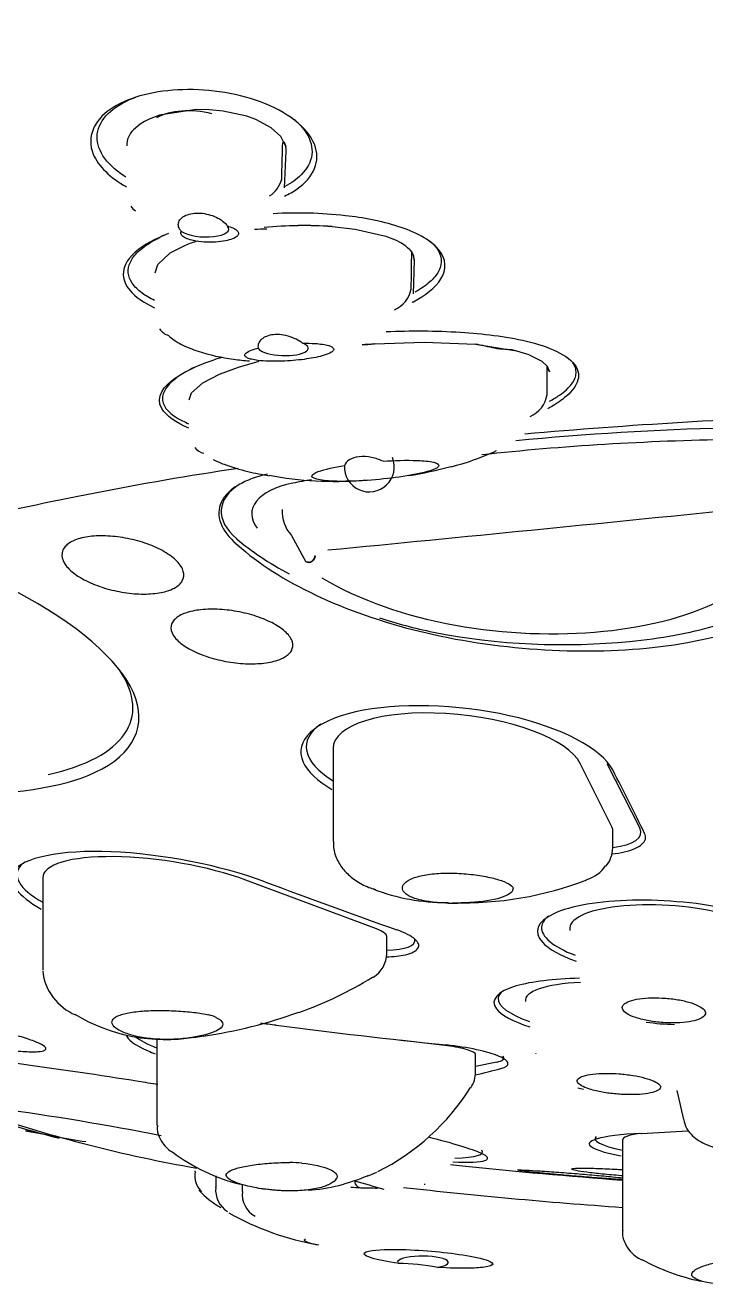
# Model space of a CAD drawing. Header units: centimetres. Extents: x -3207095 to 15275363, y -32656 to 4798027.
# Drawn here: x 705656.28 to 705659.56, y 4438557.89 to 4438563.98 of the extents above; entities that cross this region are included whole.
import ezdxf

# ---------------------------------------------------------------- set-up
doc = ezdxf.new("R2010")
doc.units = ezdxf.units.CM
doc.linetypes.add('DUZ', pattern=[500, 500])
doc.layers.get('0').update_dxf_attribs({"color": 1, "linetype": 'DUZ'})
doc.layers.add('a_vitrifiye', color=195, linetype='Continuous')

# ---------------------------------------------------------------- blocks, each defined once
blk = doc.blocks.new('TEPEDUS')
for p, q in [((38588.529, -2196.667), (38588.446, -2196.709)), ((38588.716, -2196.596), (38588.529, -2196.667)), ((38589.38, -2196.493), (38588.716, -2196.596)), ((38589.622, -2196.496), (38589.38, -2196.493)), ((38589.869, -2196.519), (38589.622, -2196.496)), ((38590.293, -2196.612), (38589.869, -2196.519)), ((38590.454, -2196.67), (38590.293, -2196.612)), ((38590.735, -2196.819), (38590.454, -2196.67)), ((38588.368, -2196.757), (38588.248, -2196.856)), ((38588.446, -2196.709), (38588.368, -2196.757)), ((38590.909, -2196.979), (38590.735, -2196.819)), ((38590.996, -2197.156), (38590.909, -2196.979)), ((38590.974, -2197.907), (38591.003, -2197.24)), ((38590.922, -2197.752), (38590.924, -2197.737)), ((38591.831, -2198.603), (38592.251, -2198.65)), ((38592.251, -2198.65), (38592.799, -2198.777)), ((38589.183, -2198.942), (38588.904, -2199.085)), ((38592.799, -2198.777), (38592.924, -2198.824)), ((38588.687, -2199.284), (38588.904, -2199.085)), ((38593.229, -2199.015), (38593.27, -2199.066)), ((38593.27, -2199.066), (38593.303, -2199.129)), ((38593.303, -2199.129), (38593.309, -2199.209)), ((38588.637, -2199.436), (38588.687, -2199.284)), ((38593.302, -2199.816), (38593.317, -2199.216)), ((38593.26, -2199.729), (38593.261, -2199.72)), ((38592.381, -2200.738), (38592.479, -2200.728)), ((38592.479, -2200.728), (38592.598, -2200.719)), ((38592.598, -2200.719), (38593.496, -2200.687)), ((38593.496, -2200.687), (38594.417, -2200.726)), ((38594.417, -2200.726), (38595.124, -2200.837)), ((38595.389, -2200.916), (38595.124, -2200.837)), ((38595.389, -2200.916), (38595.618, -2201.029)), ((38589.798, -2201.265), (38590.144, -2201.138)), ((38590.144, -2201.138), (38590.516, -2201.032)), ((38595.618, -2201.029), (38595.713, -2201.118)), ((38595.711, -2201.631), (38595.713, -2201.118)), ((38595.713, -2201.118), (38595.754, -2201.221)), ((38589.295, -2201.599), (38589.497, -2201.419)), ((38589.497, -2201.419), (38589.295, -2201.599)), ((38589.497, -2201.419), (38589.798, -2201.265)), ((38589.252, -2201.725), (38589.295, -2201.599)), ((38595.711, -2201.633), (38595.711, -2201.631)), ((38591.365, -2204.653), (38591.107, -2204.182)), ((38591.405, -2204.654), (38591.365, -2204.653)), ((38591.39, -2204.658), (38591.365, -2204.653)), ((38591.85, -2208.018), (38591.85, -2209.692)), ((38596.887, -2209.443), (38596.308, -2208.288)), ((38596.788, -2208.287), (38597.385, -2209.456)), ((38596.896, -2209.809), (38596.896, -2209.479)), ((38586.61, -2210.355), (38586.61, -2212.017)), ((38592.632, -2211.271), (38590.276, -2210.393)), ((38593.887, -2210.803), (38593.999, -2210.805)), ((38592.817, -2211.713), (38592.817, -2211.408)), ((38588.672, -2213.254), (38588.672, -2214.817)), ((38589.334, -2213.232), (38589.493, -2213.208)), ((38589.546, -2213.179), (38589.368, -2213.217)), ((38593.914, -2213.38), (38593.052, -2213.275)), ((38594.422, -2213.851), (38594.422, -2213.536)), ((38594.804, -2213.673), (38594.422, -2213.75)), ((38598.053, -2214.185), (38598.17, -2214.711)), ((38597.071, -2215.079), (38597.071, -2216.714)), ((38589.36, -2215.653), (38589.361, -2215.636)), ((38592.456, -2215.733), (38592.512, -2215.71)), ((38592.512, -2215.71), (38592.565, -2215.689)), ((38592.565, -2215.689), (38592.64, -2215.657)), ((38589.734, -2215.935), (38589.735, -2215.925)), ((38590.213, -2216.007), (38590.213, -2215.879)), ((38590.213, -2216.009), (38590.213, -2216.007))]:
    blk.add_line(p, q)
for centre, radius, start, end in [((38588.515, -2197.14), 0.389, 133.2019, 181.0505), ((38590.653, -2197.225), 0.35, 357.5446, 11.5095), ((38590.423, -2197.614), 0.518, 302.7696, 344.5716), ((38588.413, -2198.113), 0.245, 209.2568, 238.0198), ((38591.327, -2205.851), 7.266, 86.0278, 95.6851), ((38591.328, -2205.88), 7.294, 86.0465, 95.6665), ((38590.934, -2203.46), 4.846, 108.4672, 111.1797), ((38592.601, -2199.677), 0.912, 46.5172, 69.2418), ((37997.213, -2191.585), 596.103, 359.218026, 359.280914), ((38593.078, -2199.211), 0.239, 358.3457, 20.0938), ((38592.737, -2199.619), 0.534, 294.6089, 348.204), ((38588.954, -2200.293), 0.282, 213.7431, 254.6985), ((38594.144, -2220.629), 19.97, 94.4414, 95.078), ((38595.19, -2201.548), 0.528, 293.9314, 350.6577), ((38600.492, -2259.368), 57.153, 91.5477, 95.3672), ((38589.586, -2202.404), 0.297, 218.709, 256.1641), ((38592.093, -2196.173), 7.013, 279.2069, 285.544), ((38591.886, -2196.761), 6.438, 259.3347, 274.3702), ((38591.542, -2203.748), 0.612, 176.1142, 222.8081), ((38469.247, -934.048), 1276.281, 275.508265, 275.839319), ((38591.048, -2204.213), 0.0664, 27.6908, 46.7308), ((38591.407, -2204.539), 0.121, 262.0609, 356.7555), ((38591.402, -2204.528), 0.126, 271.6091, 356.9188), ((38596.396, -2209.809), 0.5, 319.0088, 0), ((38596.245, -2209.765), 0.639, 286.8472, 324.7866), ((38593.881, -2207.154), 3.641, 249.0361, 270.3503), ((38594.198, -2204.603), 6.197, 268.2455, 291.1254), ((38595.025, -2210.545), 0.0742, 317.8356, 2.7445), ((38594.01, -2202.824), 7.98, 269.4639, 271.0619), ((38592.317, -2211.713), 0.5, 301.2444, 0), ((38587.572, -2211.927), 0.967, 186.1236, 247.6188), ((38588.941, -2206.255), 6.912, 289.3405, 301.5713), ((38588.826, -2210.109), 3.157, 238.8248, 279.4105), ((38588.351, -2204.954), 8.33, 277.9809, 290.2157), ((38589.452, -2213.502), 0.697, 65.8429, 76.9758), ((38593.922, -2213.851), 0.5, 325.2941, 0), ((38590.777, -2211.894), 4.199, 296.592, 327.8267), ((38594.035, -2187.576), 28.379, 251.4037, 255.4477), ((38593.87, -2190.052), 25.924, 251.249, 260.0358), ((38578.984, -2264.492), 50.443, 78.8368, 82.2381), ((38604.465, -2116.577), 100, 259.534, 260.16769), ((38591.013, -2212.533), 3.447, 233.232, 255.9762), ((38591.061, -2217.845), 2.36, 84.5295, 89.7657), ((38604.465, -2116.577), 99.5, 264.07073, 265.73835), ((38589.792, -2215.713), 0.437, 172.0713, 223.6501), ((39218.853, -2222.411), 629.152, 179.391087, 179.409378), ((38591.149, -2212.676), 3.319, 274.3731, 293.645), ((38591.757, -2215.685), 0.179, 307.3768, 332.8062), ((38590.822, -2214.628), 1.945, 224.2691, 239.1377), ((38590.178, -2215.986), 0.447, 173.3749, 238.5555), ((38590.665, -2216.056), 0.455, 174.03, 240.7895), ((38591.013, -2212.533), 3.447, 261.8479, 265.569), ((38591.149, -2212.676), 3.319, 263.0499, 267.3349), ((38593.894, -2193.609), 22.384, 265.5821, 266.0445), ((38578.984, -2264.492), 50.443, 74.1368, 74.7604), ((38592.433, -2218.417), 2.472, 84.9572, 91.6438), ((38592.476, -2211.944), 5.105, 240.5981, 260.0146), ((38592.896, -2222.082), 4.781, 79.9048, 88.4526), ((38599.256, -2213.89), 3.813, 241.2161, 258.2616)]:
    blk.add_arc(centre, radius, start, end)
for centre, major_axis, ratio, start_param, end_param in [((38589.473, -2197.179), (-1.067, 0.23), 0.583695, 4.658544, 5.689063), ((38589.514, -2198.63), (-0.455, 0.02), 0.349994, 0.507951, 3.48111), ((38590.886, -2199.324), (-1.151, 0.22), 0.556065, -1.262829, -1.062017), ((38590.949, -2200.788), (-0.454, 0.012), 0.312414, 0.135836, 3.840713), ((38604.465, -2209.25), (28.2, 0), 0.258819, -4.591583, -4.381751), ((38604.418, -2215.173), (-26.367, 2.821), 0.470964, -1.315068, -1.136672), ((38592.504, -2202.938), (0, 0.45), 1, 1.516884, 5.103184), ((38604.465, -2209.25), (28.2, 0), 0.258819, -4.179386, -3.959327), ((38591.824, -2203.887), (1.991, -0.189), 0.462039, 2.59359, 3.721337), ((38591.881, -2203.91), (1.498, -0.16), 0.470964, 2.14879, 3.553074), ((38604.418, -2215.173), (-26.367, 2.821), 0.470964, -1.007334, -0.992803), ((38595.336, -2203.177), (-6.073, 0.575), 0.462039, 0.579745, 0.834154), ((38582.266, -2206.124), (-5.952, 1.335), 0.360919, 2.490514, 3.504897), ((38594.1, -2208.234), (2.248, -0.25), 0.36555, 0.232611, 3.182218), ((38594.103, -2208.236), (2.735, -0.291), 0.365276, 2.738363, 3.783728), ((38552.322, -2160.584), (46.473, -55.067), 0.105722, 0.393846, 0.436778), ((38596.396, -2209.431), (-0.5, 0.056), 0.36555, 3.182218, 3.374204), ((38596.408, -2209.437), (-0.994, 0.106), 0.365276, 2.121626, 3.375499), ((38588.865, -2210.681), (2.717, -0.424), 0.278562, 2.949938, 3.77807), ((38588.86, -2210.68), (2.248, -0.353), 0.27549, 0.933337, 3.184812), ((38567.338, -2168.993), (58.8, -41.649), 0.351676, -0.932332, -0.8894), ((38594.982, -2206.774), (-2.069, -3.779), 0.675421, 0.341293, 0.356817), ((38597.917, -2211.378), (-1.796, 0.124), 0.293356, 3.059278, 6.283185), ((38597.908, -2211.395), (-2.295, 0.158), 0.293356, 0, 0.762989), ((38597.908, -2211.395), (-2.295, 0.158), 0.293356, 5.971296, 6.283185), ((38597.917, -2211.378), (-1.796, 0.124), 0.293356, 0, 0.082315), ((38592.317, -2211.335), (-0.5, 0.078), 0.27549, 3.184812, 4.07493), ((38592.336, -2211.339), (-0.988, 0.154), 0.278562, 2.122495, 3.257478), ((38592.317, -2211.713), (-0.259, 0.427), 0.196855, 2.987197, 3.141593), ((38597.123, -2212.696), (-2.293, 0.175), 0.244201, 6.028619, 6.283185), ((38597.116, -2212.687), (1.795, -0.137), 0.244201, 2.050651, 3.20912), ((38597.123, -2212.696), (-2.293, 0.175), 0.244201, 0, 0.735636), ((38599.727, -2172.937), (-71.803, 6.037), 0.566185, 1.49417, 1.537102), ((38597.831, -2212.63), (-1.207, 0.083), 0.293356, 1.31443, 1.740418), ((38590.927, -2213.426), (2.726, -0.36), 0.181239, 3.419103, 3.763036), ((38593.922, -2213.473), (-0.5, 0.065), 0.180369, 3.165029, 4.753278), ((38597.045, -2213.621), (1.537, -0.118), 0.244201, 3.178737, 3.20912), ((38593.939, -2213.473), (-0.991, 0.131), 0.181239, 2.655665, 3.326943), ((38556.228, -2154.2), (44.315, -56.818), 0.452925, -0.203757, -0.190271), ((38597.019, -2213.957), (1.206, -0.092), 0.244201, 4.058689, 4.159696), ((38599.323, -2215.186), (-2.747, 0.135), 0.118845, -0.119981, 0.615595), ((38599.321, -2215.187), (-2.25, 0.109), 0.119929, -0.521069, 0.005808), ((38634.333, -2170.57), (-63.052, -34.879), 0.437432, 0.727878, 0.743605), ((38588.513, -2214.399), (-6.034, 0.898), 0.076566, 2.743464, 3.21846), ((38604.465, -2208.915), (27.6, 0), 0.258819, 4.322231, 4.330788), ((38604.465, -2209.25), (28.2, 0), 0.258819, 4.29839, 4.447085), ((38593.471, -2217.283), (0.456, -0.003), 0.243095, -0.954377, 3.348788)]:
    blk.add_ellipse(centre, major_axis=major_axis, ratio=ratio, start_param=start_param, end_param=end_param)
for points, knots in [([(38560.515, -2202.905), (38560.517, -2202.816), (38560.524, -2202.591), (38560.597, -2202.181), (38560.763, -2201.706), (38561.012, -2201.229), (38561.342, -2200.755), (38561.752, -2200.285), (38562.241, -2199.819), (38562.81, -2199.358), (38563.457, -2198.901), (38564.182, -2198.452), (38564.984, -2198.009), (38565.86, -2197.575), (38566.81, -2197.15), (38567.832, -2196.736), (38568.923, -2196.333), (38570.082, -2195.942), (38571.307, -2195.564), (38572.595, -2195.2), (38573.943, -2194.85), (38575.349, -2194.516), (38576.811, -2194.198), (38578.325, -2193.896), (38579.889, -2193.611), (38581.5, -2193.345), (38583.154, -2193.096), (38584.848, -2192.866), (38586.58, -2192.656), (38588.346, -2192.465), (38590.142, -2192.294), (38591.965, -2192.143), (38593.812, -2192.013), (38595.679, -2191.904), (38597.563, -2191.816), (38599.46, -2191.749), (38601.367, -2191.703), (38603.279, -2191.679), (38605.193, -2191.677), (38607.107, -2191.696), (38609.015, -2191.736), (38610.914, -2191.798), (38612.802, -2191.881), (38614.673, -2191.985), (38616.526, -2192.11), (38618.355, -2192.256), (38620.158, -2192.422), (38621.931, -2192.608), (38623.672, -2192.814), (38625.376, -2193.039), (38627.04, -2193.283), (38628.661, -2193.546), (38630.237, -2193.826), (38631.764, -2194.124), (38633.239, -2194.439), (38634.659, -2194.769), (38636.022, -2195.116), (38637.325, -2195.476), (38638.565, -2195.851), (38639.741, -2196.24), (38640.849, -2196.64), (38641.888, -2197.052), (38642.856, -2197.475), (38643.751, -2197.908), (38644.571, -2198.349), (38645.314, -2198.797), (38645.979, -2199.252), (38646.566, -2199.713), (38647.072, -2200.176), (38647.5, -2200.644), (38647.84, -2201.108), (38648.061, -2201.479), (38648.133, -2201.67), (38648.153, -2201.722)], [0, 0, 0, 0, 0.007517, 0.022303, 0.03701, 0.051568, 0.065983, 0.080301, 0.094565, 0.108806, 0.123041, 0.137278, 0.151523, 0.165777, 0.180042, 0.194316, 0.208599, 0.222889, 0.237186, 0.251488, 0.265795, 0.280106, 0.29442, 0.308738, 0.323057, 0.337379, 0.351703, 0.366028, 0.380355, 0.394683, 0.409012, 0.423341, 0.437672, 0.452003, 0.466334, 0.480666, 0.494998, 0.50933, 0.523662, 0.537995, 0.552327, 0.566659, 0.580991, 0.595323, 0.609654, 0.623985, 0.638315, 0.652644, 0.666973, 0.6813, 0.695626, 0.709951, 0.724274, 0.738595, 0.752915, 0.767231, 0.781545, 0.795855, 0.810161, 0.824462, 0.838757, 0.853047, 0.867328, 0.881601, 0.895864, 0.910117, 0.924359, 0.938592, 0.952821, 0.967052, 0.981301, 0.995595, 1, 1, 1, 1]), ([(38590.975, -2198.054), (38591.058, -2198.015), (38591.135, -2197.971), (38591.499, -2197.716), (38591.634, -2197.42), (38591.392, -2196.814), (38591.011, -2196.527), (38590.071, -2196.18), (38589.531, -2196.111), (38588.564, -2196.164), (38588.12, -2196.287), (38587.535, -2196.693), (38587.397, -2196.99), (38587.522, -2197.296)], [0.3457988, 0.3457988, 0.3457988, 0.3457988, 0.375, 0.375, 0.5, 0.5, 0.625, 0.625, 0.75, 0.75, 0.875, 0.875, 1, 1, 1, 1]), ([(38587.697, -2197.325), (38587.615, -2197.196), (38587.58, -2197.061), (38587.612, -2196.801), (38587.678, -2196.676), (38587.902, -2196.455), (38588.058, -2196.359), (38588.263, -2196.279), (38588.277, -2196.273), (38588.291, -2196.268)], [0, 0, 0, 0, 0.0625, 0.0625, 0.125, 0.125, 0.1875, 0.1875, 0.1920852, 0.1920852, 0.1920852, 0.1920852]), ([(38591.151, -2196.672), (38591.24, -2196.748), (38591.313, -2196.829), (38591.365, -2196.912), (38591.448, -2197.042), (38591.482, -2197.176), (38591.451, -2197.436), (38591.384, -2197.561), (38591.195, -2197.748), (38591.096, -2197.818), (38590.979, -2197.879)], [0.4598867, 0.4598867, 0.4598867, 0.4598867, 0.5, 0.5, 0.5, 0.5625, 0.5625, 0.625, 0.625, 0.6683862, 0.6683862, 0.6683862, 0.6683862]), ([(38590.924, -2197.737), (38590.927, -2197.594), (38590.931, -2197.451), (38590.936, -2197.237), (38590.936, -2197.164), (38590.945, -2197.062), (38590.963, -2197.075), (38590.984, -2197.113), (38590.991, -2197.133), (38590.996, -2197.156)], [0, 0, 0, 0, 0.5, 0.5, 0.75, 0.75, 0.875, 0.875, 1, 1, 1, 1]), ([(38588.111, -2197.709), (38588.1, -2197.702), (38588.088, -2197.695), (38587.91, -2197.578), (38587.78, -2197.454), (38587.697, -2197.325)], [0.93337821, 0.93337821, 0.93337821, 0.93337821, 0.9375, 0.9375, 1, 1, 1, 1]), ([(38589.114, -2198.69), (38589.107, -2198.683), (38589.101, -2198.676), (38589.095, -2198.669), (38589.074, -2198.642), (38589.062, -2198.614), (38589.058, -2198.586), (38589.054, -2198.558), (38589.059, -2198.529), (38589.073, -2198.502), (38589.087, -2198.475), (38589.11, -2198.45), (38589.141, -2198.428), (38589.171, -2198.408), (38589.209, -2198.39), (38589.251, -2198.378), (38589.292, -2198.367), (38589.339, -2198.36), (38589.386, -2198.359), (38589.433, -2198.358), (38589.482, -2198.361), (38589.53, -2198.369), (38589.579, -2198.378), (38589.628, -2198.39), (38589.673, -2198.406), (38589.72, -2198.423), (38589.764, -2198.443), (38589.802, -2198.466), (38589.842, -2198.489), (38589.876, -2198.515), (38589.903, -2198.541), (38589.921, -2198.559), (38589.935, -2198.578), (38589.946, -2198.596)], [0, 0, 0, 0, 0.027204, 0.027204, 0.027204, 0.129313, 0.129313, 0.129313, 0.233141, 0.233141, 0.233141, 0.337263, 0.337263, 0.337263, 0.438897, 0.438897, 0.438897, 0.536131, 0.536131, 0.536131, 0.630663, 0.630663, 0.630663, 0.726498, 0.726498, 0.726498, 0.826264, 0.826264, 0.826264, 0.929504, 0.929504, 0.929504, 1, 1, 1, 1]), ([(38593.277, -2199.968), (38593.284, -2199.965), (38593.291, -2199.961), (38593.514, -2199.844), (38593.696, -2199.709), (38593.897, -2199.386), (38593.901, -2199.19), (38593.603, -2198.838), (38593.324, -2198.696), (38592.718, -2198.501), (38592.394, -2198.443), (38591.631, -2198.356), (38591.192, -2198.348), (38590.77, -2198.371)], [0.3729743, 0.3729743, 0.3729743, 0.3729743, 0.375, 0.375, 0.4375, 0.4375, 0.5, 0.5, 0.5625, 0.5625, 0.625, 0.625, 0.7105023, 0.7105023, 0.7105023, 0.7105023]), ([(38588.226, -2199.626), (38588.184, -2199.565), (38588.16, -2199.502), (38588.149, -2199.373), (38588.161, -2199.309), (38588.222, -2199.18), (38588.27, -2199.116), (38588.401, -2198.992), (38588.483, -2198.931), (38588.67, -2198.821), (38588.772, -2198.771), (38588.886, -2198.724)], [0, 0, 0, 0, 0.03125, 0.03125, 0.0625, 0.0625, 0.09375, 0.09375, 0.125, 0.125, 0.1535319, 0.1535319, 0.1535319, 0.1535319]), ([(38589.946, -2198.596), (38589.952, -2198.597), (38589.957, -2198.599), (38589.963, -2198.6), (38590.006, -2198.612), (38590.045, -2198.627), (38590.075, -2198.643), (38590.101, -2198.658), (38590.121, -2198.674), (38590.132, -2198.69), (38590.143, -2198.706), (38590.146, -2198.722), (38590.143, -2198.737), (38590.139, -2198.753), (38590.128, -2198.768), (38590.111, -2198.782), (38590.092, -2198.798), (38590.065, -2198.812), (38590.033, -2198.825), (38589.997, -2198.839), (38589.954, -2198.852), (38589.906, -2198.861), (38589.852, -2198.872), (38589.791, -2198.879), (38589.729, -2198.883), (38589.662, -2198.887), (38589.591, -2198.887), (38589.521, -2198.882), (38589.455, -2198.878), (38589.389, -2198.869), (38589.33, -2198.856), (38589.287, -2198.847), (38589.247, -2198.835), (38589.214, -2198.822), (38589.181, -2198.808), (38589.154, -2198.793), (38589.135, -2198.776), (38589.118, -2198.761), (38589.107, -2198.745), (38589.105, -2198.73), (38589.102, -2198.716), (38589.106, -2198.702), (38589.114, -2198.69)], [0, 0, 0, 0, 0.009825, 0.009825, 0.009825, 0.086659, 0.086659, 0.086659, 0.154849, 0.154849, 0.154849, 0.219171, 0.219171, 0.219171, 0.285791, 0.285791, 0.285791, 0.359482, 0.359482, 0.359482, 0.443679, 0.443679, 0.443679, 0.539154, 0.539154, 0.539154, 0.641091, 0.641091, 0.641091, 0.738444, 0.738444, 0.738444, 0.808507, 0.808507, 0.808507, 0.878915, 0.878915, 0.878915, 0.943968, 0.943968, 0.943968, 1, 1, 1, 1]), ([(38588.801, -2198.76), (38588.743, -2198.784), (38588.686, -2198.81), (38588.417, -2198.943), (38588.236, -2199.072), (38588.036, -2199.382), (38588.03, -2199.571), (38588.18, -2199.75)], [0.8591798, 0.8591798, 0.8591798, 0.8591798, 0.875, 0.875, 0.9375, 0.9375, 1, 1, 1, 1]), ([(38593.588, -2198.859), (38593.647, -2198.906), (38593.694, -2198.956), (38593.728, -2199.007), (38593.77, -2199.068), (38593.794, -2199.131), (38593.806, -2199.259), (38593.793, -2199.324), (38593.733, -2199.453), (38593.684, -2199.517), (38593.554, -2199.641), (38593.471, -2199.702), (38593.358, -2199.769), (38593.341, -2199.778), (38593.324, -2199.787)], [0.4740226, 0.4740226, 0.4740226, 0.4740226, 0.5, 0.5, 0.5, 0.53125, 0.53125, 0.5625, 0.5625, 0.59375, 0.59375, 0.625, 0.625, 0.6301555, 0.6301555, 0.6301555, 0.6301555]), ([(38588.63, -2199.937), (38588.543, -2199.895), (38588.467, -2199.85), (38588.327, -2199.747), (38588.268, -2199.687), (38588.226, -2199.626)], [0.94243817, 0.94243817, 0.94243817, 0.94243817, 0.96875, 0.96875, 1, 1, 1, 1]), ([(38591.299, -2200.705), (38591.282, -2200.693), (38591.264, -2200.681), (38591.244, -2200.669), (38591.205, -2200.646), (38591.16, -2200.624), (38591.112, -2200.606), (38591.064, -2200.587), (38591.011, -2200.572), (38590.958, -2200.562), (38590.907, -2200.553), (38590.855, -2200.549), (38590.806, -2200.551), (38590.76, -2200.553), (38590.716, -2200.56), (38590.678, -2200.573), (38590.64, -2200.585), (38590.607, -2200.601), (38590.58, -2200.62), (38590.552, -2200.64), (38590.53, -2200.664), (38590.516, -2200.689), (38590.501, -2200.715), (38590.493, -2200.743), (38590.495, -2200.77), (38590.496, -2200.779), (38590.497, -2200.787), (38590.499, -2200.795)], [0, 0, 0, 0, 0.068486, 0.068486, 0.068486, 0.201821, 0.201821, 0.201821, 0.337135, 0.337135, 0.337135, 0.46705, 0.46705, 0.46705, 0.587439, 0.587439, 0.587439, 0.704615, 0.704615, 0.704615, 0.827444, 0.827444, 0.827444, 0.958845, 0.958845, 0.958845, 1, 1, 1, 1]), ([(38592.809, -2200.497), (38593.247, -2200.478), (38593.695, -2200.48), (38594.55, -2200.534), (38594.959, -2200.58), (38595.722, -2200.761), (38596.111, -2200.916), (38596.235, -2201.132)], [0.8039865, 0.8039865, 0.8039865, 0.8039865, 0.875, 0.875, 0.9375, 0.9375, 1, 1, 1, 1]), ([(38588.879, -2200.565), (38588.932, -2200.625), (38589.024, -2200.681), (38589.211, -2200.777), (38589.312, -2200.817), (38589.62, -2200.92), (38589.838, -2200.965), (38590.149, -2201.008), (38590.247, -2201.018), (38590.344, -2201.025)], [0, 0, 0, 0, 0.0625, 0.0625, 0.125, 0.125, 0.25, 0.25, 0.307134, 0.307134, 0.307134, 0.307134]), ([(38591.299, -2200.705), (38591.374, -2200.705), (38591.452, -2200.707), (38591.527, -2200.712), (38591.571, -2200.715), (38591.614, -2200.72), (38591.656, -2200.726), (38591.697, -2200.732), (38591.737, -2200.74), (38591.771, -2200.75), (38591.793, -2200.757), (38591.814, -2200.765), (38591.829, -2200.774), (38591.844, -2200.783), (38591.854, -2200.792), (38591.859, -2200.802), (38591.863, -2200.811), (38591.863, -2200.821), (38591.859, -2200.83), (38591.853, -2200.844), (38591.838, -2200.858), (38591.818, -2200.87), (38591.785, -2200.891), (38591.739, -2200.909), (38591.687, -2200.925), (38591.597, -2200.952), (38591.487, -2200.974), (38591.372, -2200.991), (38591.249, -2201.009), (38591.115, -2201.022), (38590.978, -2201.029), (38590.883, -2201.033), (38590.785, -2201.035), (38590.688, -2201.032), (38590.622, -2201.03), (38590.555, -2201.025), (38590.492, -2201.017), (38590.452, -2201.012), (38590.413, -2201.005), (38590.378, -2200.997), (38590.351, -2200.99), (38590.326, -2200.982), (38590.307, -2200.974), (38590.287, -2200.965), (38590.273, -2200.955), (38590.264, -2200.944), (38590.257, -2200.935), (38590.255, -2200.926), (38590.257, -2200.917), (38590.259, -2200.904), (38590.27, -2200.891), (38590.286, -2200.879), (38590.31, -2200.86), (38590.347, -2200.843), (38590.39, -2200.828), (38590.423, -2200.816), (38590.46, -2200.805), (38590.499, -2200.795)], [0, 0, 0, 0, 0.068768, 0.068768, 0.068768, 0.108445, 0.108445, 0.108445, 0.148669, 0.148669, 0.148669, 0.176213, 0.176213, 0.176213, 0.203883, 0.203883, 0.203883, 0.230171, 0.230171, 0.230171, 0.271552, 0.271552, 0.271552, 0.339113, 0.339113, 0.339113, 0.457551, 0.457551, 0.457551, 0.584507, 0.584507, 0.584507, 0.671712, 0.671712, 0.671712, 0.731303, 0.731303, 0.731303, 0.769229, 0.769229, 0.769229, 0.798889, 0.798889, 0.798889, 0.828831, 0.828831, 0.828831, 0.855141, 0.855141, 0.855141, 0.893025, 0.893025, 0.893025, 0.952889, 0.952889, 0.952889, 1, 1, 1, 1]), ([(38595.124, -2200.837), (38595.067, -2200.823), (38595.007, -2200.823), (38594.886, -2200.815), (38594.827, -2200.809), (38594.65, -2200.777), (38594.536, -2200.738), (38594.417, -2200.726)], [0, 0, 0, 0, 0.25, 0.25, 0.5, 0.5, 1, 1, 1, 1]), ([(38589.248, -2202.239), (38589.022, -2202.142), (38588.835, -2202.021), (38588.639, -2201.67), (38588.795, -2201.478), (38589.218, -2201.185), (38589.498, -2201.07), (38589.816, -2200.966), (38589.834, -2200.96), (38589.852, -2200.955)], [0.4596111, 0.4596111, 0.4596111, 0.4596111, 0.5, 0.5, 0.5625, 0.5625, 0.625, 0.625, 0.6286682, 0.6286682, 0.6286682, 0.6286682]), ([(38589.338, -2201.147), (38589.237, -2201.196), (38589.148, -2201.246), (38588.977, -2201.363), (38588.903, -2201.43), (38588.802, -2201.563), (38588.775, -2201.629), (38588.771, -2201.727), (38588.775, -2201.759), (38588.797, -2201.822), (38588.813, -2201.853), (38588.835, -2201.884), (38588.858, -2201.914), (38588.886, -2201.944), (38588.954, -2202.002), (38588.994, -2202.03), (38589.099, -2202.092), (38589.167, -2202.126), (38589.244, -2202.158)], [0.3818635, 0.3818635, 0.3818635, 0.3818635, 0.40625, 0.40625, 0.4375, 0.4375, 0.46875, 0.46875, 0.484375, 0.484375, 0.5, 0.5, 0.5, 0.515625, 0.515625, 0.53125, 0.53125, 0.5515789, 0.5515789, 0.5515789, 0.5515789]), ([(38595.713, -2201.118), (38595.718, -2201.134), (38595.723, -2201.152), (38595.727, -2201.173), (38595.73, -2201.181), (38595.734, -2201.191), (38595.74, -2201.201), (38595.745, -2201.205), (38595.75, -2201.207), (38595.753, -2201.209), (38595.754, -2201.217), (38595.754, -2201.221)], [0, 0, 0, 0, 0.251818, 0.280603, 0.323545, 0.396023, 0.503919, 0.628342, 0.752827, 0.887063, 1, 1, 1, 1]), ([(38596.235, -2201.132), (38596.358, -2201.348), (38596.202, -2201.557), (38595.91, -2201.78), (38595.821, -2201.836), (38595.725, -2201.888)], [0, 0, 0, 0, 0.0625, 0.0625, 0.08576465, 0.08576465, 0.08576465, 0.08576465]), ([(38595.755, -2201.752), (38595.821, -2201.716), (38595.881, -2201.68), (38596.03, -2201.578), (38596.104, -2201.512), (38596.205, -2201.379), (38596.232, -2201.312), (38596.236, -2201.215), (38596.232, -2201.183), (38596.211, -2201.119), (38596.194, -2201.088), (38596.172, -2201.058)], [0.8889874, 0.8889874, 0.8889874, 0.8889874, 0.90625, 0.90625, 0.9375, 0.9375, 0.96875, 0.96875, 0.984375, 0.984375, 1, 1, 1, 1]), ([(38589.689, -2202.804), (38589.751, -2202.836), (38589.816, -2202.864), (38590.02, -2202.942), (38590.166, -2202.985), (38590.438, -2203.051), (38590.567, -2203.076), (38590.695, -2203.097)], [0.0324672, 0.0324672, 0.0324672, 0.0324672, 0.0625, 0.0625, 0.125, 0.125, 0.1793098, 0.1793098, 0.1793098, 0.1793098]), ([(38592.753, -2202.836), (38592.954, -2202.822), (38593.165, -2202.813), (38593.478, -2202.826), (38593.585, -2202.834), (38593.745, -2202.873), (38593.775, -2202.905), (38593.701, -2202.989), (38593.535, -2203.031), (38593.207, -2203.099), (38593.023, -2203.126), (38592.643, -2203.169), (38592.444, -2203.185), (38592.029, -2203.201), (38591.805, -2203.203), (38591.527, -2203.159), (38591.461, -2203.131), (38591.469, -2203.073), (38591.521, -2203.046), (38591.707, -2202.978), (38591.877, -2202.943), (38592.054, -2202.914)], [0, 0, 0, 0, 0.125, 0.125, 0.1875, 0.1875, 0.25, 0.25, 0.375, 0.375, 0.5, 0.5, 0.625, 0.625, 0.75, 0.75, 0.8125, 0.8125, 0.875, 0.875, 1, 1, 1, 1]), ([(38592.753, -2202.836), (38592.691, -2202.807), (38592.619, -2202.782), (38592.469, -2202.751), (38592.391, -2202.746), (38592.25, -2202.761), (38592.188, -2202.783), (38592.096, -2202.841), (38592.066, -2202.877), (38592.054, -2202.914)], [0, 0, 0, 0, 0.25, 0.25, 0.5, 0.5, 0.75, 0.75, 1, 1, 1, 1]), ([(38593.982, -2202.934), (38594.14, -2202.893), (38594.294, -2202.846), (38594.565, -2202.747), (38594.685, -2202.698), (38594.797, -2202.643)], [0.6704156, 0.6704156, 0.6704156, 0.6704156, 0.75, 0.75, 0.816554, 0.816554, 0.816554, 0.816554]), ([(38590.665, -2203.069), (38590.595, -2203.085), (38590.528, -2203.103), (38590.366, -2203.155), (38590.276, -2203.192), (38590.117, -2203.276), (38590.049, -2203.321), (38589.933, -2203.422), (38589.887, -2203.477), (38589.788, -2203.648), (38589.771, -2203.774), (38589.842, -2204.03), (38589.928, -2204.162), (38590.062, -2204.287)], [0.044782, 0.044782, 0.044782, 0.044782, 0.125, 0.125, 0.25, 0.25, 0.375, 0.375, 0.5, 0.5, 0.75, 0.75, 1, 1, 1, 1]), ([(38590.062, -2204.287), (38590.774, -2204.956), (38591.935, -2205.523), (38594.634, -2206.218), (38596.164, -2206.338), (38598.852, -2206.073), (38600.016, -2205.684), (38601.412, -2204.588), (38601.655, -2203.88), (38601.37, -2203.169)], [0, 0, 0, 0, 0.25, 0.25, 0.5, 0.5, 0.75, 0.75, 1, 1, 1, 1]), ([(38588.846, -2205.179), (38588.762, -2205.204), (38588.663, -2205.22), (38588.557, -2205.227), (38588.45, -2205.234), (38588.334, -2205.232), (38588.216, -2205.22), (38588.098, -2205.208), (38587.975, -2205.187), (38587.859, -2205.159), (38587.739, -2205.129), (38587.621, -2205.091), (38587.516, -2205.047), (38587.407, -2205.002), (38587.309, -2204.949), (38587.227, -2204.894), (38587.144, -2204.837), (38587.076, -2204.776), (38587.03, -2204.715), (38586.984, -2204.654), (38586.959, -2204.592), (38586.956, -2204.534), (38586.954, -2204.477), (38586.974, -2204.423), (38587.015, -2204.376), (38587.055, -2204.33), (38587.115, -2204.289), (38587.192, -2204.258), (38587.267, -2204.228), (38587.359, -2204.206), (38587.46, -2204.193), (38587.561, -2204.181), (38587.673, -2204.178), (38587.788, -2204.184), (38587.903, -2204.19), (38588.025, -2204.205), (38588.143, -2204.229), (38588.264, -2204.253), (38588.384, -2204.286), (38588.494, -2204.326), (38588.608, -2204.367), (38588.714, -2204.415), (38588.804, -2204.468), (38588.897, -2204.521), (38588.975, -2204.581), (38589.033, -2204.64), (38589.092, -2204.701), (38589.131, -2204.763), (38589.147, -2204.823), (38589.163, -2204.882), (38589.157, -2204.94), (38589.129, -2204.991), (38589.102, -2205.041), (38589.053, -2205.086), (38588.986, -2205.122), (38588.946, -2205.144), (38588.898, -2205.163), (38588.846, -2205.179)], [0, 0, 0, 0, 0.051384, 0.051384, 0.051384, 0.102736, 0.102736, 0.102736, 0.154624, 0.154624, 0.154624, 0.208001, 0.208001, 0.208001, 0.263047, 0.263047, 0.263047, 0.319245, 0.319245, 0.319245, 0.37551, 0.37551, 0.37551, 0.430664, 0.430664, 0.430664, 0.484048, 0.484048, 0.484048, 0.535861, 0.535861, 0.535861, 0.586986, 0.586986, 0.586986, 0.638533, 0.638533, 0.638533, 0.6914, 0.6914, 0.6914, 0.745966, 0.745966, 0.745966, 0.801914, 0.801914, 0.801914, 0.858284, 0.858284, 0.858284, 0.913862, 0.913862, 0.913862, 0.967792, 0.967792, 0.967792, 1, 1, 1, 1]), ([(38599.782, -2204.516), (38599.595, -2204.828), (38599.296, -2205.097), (38598.34, -2205.619), (38597.58, -2205.824), (38595.878, -2205.994), (38594.945, -2205.959), (38593.168, -2205.636), (38592.332, -2205.348), (38591.651, -2204.944)], [0.0716168, 0.0716168, 0.0716168, 0.0716168, 0.25, 0.25, 0.5, 0.5, 0.75, 0.75, 1, 1, 1, 1]), ([(38584.944, -2208.834), (38586.032, -2208.861), (38586.961, -2208.725), (38588.257, -2208.12), (38588.506, -2207.598), (38587.988, -2206.42), (38587.227, -2205.761), (38586.121, -2205.181)], [0.2855218, 0.2855218, 0.2855218, 0.2855218, 0.5, 0.5, 0.75, 0.75, 1, 1, 1, 1]), ([(38590.815, -2206.435), (38590.731, -2206.46), (38590.632, -2206.477), (38590.524, -2206.484), (38590.417, -2206.492), (38590.3, -2206.491), (38590.181, -2206.481), (38590.062, -2206.472), (38589.938, -2206.453), (38589.821, -2206.426), (38589.701, -2206.4), (38589.583, -2206.364), (38589.478, -2206.324), (38589.37, -2206.282), (38589.272, -2206.233), (38589.191, -2206.182), (38589.109, -2206.13), (38589.042, -2206.073), (38588.997, -2206.016), (38588.952, -2205.96), (38588.927, -2205.902), (38588.924, -2205.848), (38588.922, -2205.794), (38588.942, -2205.743), (38588.982, -2205.698), (38589.022, -2205.654), (38589.082, -2205.615), (38589.159, -2205.584), (38589.234, -2205.555), (38589.326, -2205.532), (38589.428, -2205.519), (38589.529, -2205.506), (38589.642, -2205.501), (38589.758, -2205.506), (38589.874, -2205.51), (38589.997, -2205.524), (38590.116, -2205.545), (38590.237, -2205.567), (38590.358, -2205.597), (38590.468, -2205.634), (38590.581, -2205.671), (38590.687, -2205.716), (38590.777, -2205.765), (38590.868, -2205.815), (38590.946, -2205.869), (38591.003, -2205.925), (38591.061, -2205.981), (38591.1, -2206.039), (38591.116, -2206.095), (38591.131, -2206.15), (38591.125, -2206.205), (38591.098, -2206.253), (38591.071, -2206.3), (38591.022, -2206.344), (38590.956, -2206.379), (38590.915, -2206.4), (38590.868, -2206.419), (38590.815, -2206.435)], [0, 0, 0, 0, 0.051909, 0.051909, 0.051909, 0.103792, 0.103792, 0.103792, 0.156096, 0.156096, 0.156096, 0.209559, 0.209559, 0.209559, 0.26431, 0.26431, 0.26431, 0.319931, 0.319931, 0.319931, 0.375588, 0.375588, 0.375588, 0.430391, 0.430391, 0.430391, 0.483846, 0.483846, 0.483846, 0.536096, 0.536096, 0.536096, 0.587809, 0.587809, 0.587809, 0.639848, 0.639848, 0.639848, 0.692914, 0.692914, 0.692914, 0.747294, 0.747294, 0.747294, 0.802728, 0.802728, 0.802728, 0.85847, 0.85847, 0.85847, 0.913602, 0.913602, 0.913602, 0.967477, 0.967477, 0.967477, 1, 1, 1, 1]), ([(38592.689, -2205.66), (38592.995, -2205.761), (38593.319, -2205.847), (38594.805, -2206.152), (38596.063, -2206.198), (38597.764, -2206.029), (38598.281, -2205.935), (38598.732, -2205.806)], [0.1757234, 0.1757234, 0.1757234, 0.1757234, 0.25, 0.25, 0.5, 0.5, 0.6238213, 0.6238213, 0.6238213, 0.6238213]), ([(38596.895, -2208.402), (38596.695, -2208.017), (38595.96, -2207.635), (38594.096, -2207.215), (38593.002, -2207.188), (38591.511, -2207.524), (38591.136, -2207.882), (38591.386, -2208.43), (38591.568, -2208.601), (38591.829, -2208.758)], [0, 0, 0, 0, 0.25, 0.25, 0.5, 0.5, 0.75, 0.75, 0.8611263, 0.8611263, 0.8611263, 0.8611263]), ([(38596.883, -2209.917), (38596.962, -2209.908), (38597.036, -2209.897), (38597.248, -2209.849), (38597.359, -2209.801), (38597.488, -2209.685), (38597.505, -2209.618), (38597.471, -2209.549)], [0.3838607, 0.3838607, 0.3838607, 0.3838607, 0.5, 0.5, 0.75, 0.75, 1, 1, 1, 1]), ([(38590.619, -2210.42), (38589.843, -2210.127), (38588.755, -2209.916), (38586.933, -2209.843), (38586.239, -2209.985), (38585.969, -2210.427), (38586.161, -2210.676), (38586.582, -2210.912)], [0, 0, 0, 0, 0.25, 0.25, 0.5, 0.5, 0.6878458, 0.6878458, 0.6878458, 0.6878458]), ([(38591.859, -2209.694), (38591.857, -2209.734), (38591.851, -2209.845), (38591.923, -2210.043), (38592.06, -2210.241), (38592.253, -2210.402), (38592.443, -2210.509), (38592.57, -2210.546), (38592.615, -2210.559)], [0, 0, 0, 0, 0.08502, 0.282699, 0.473824, 0.678026, 0.90296, 1, 1, 1, 1]), ([(38593.935, -2210.803), (38593.92, -2210.803), (38593.905, -2210.803), (38593.89, -2210.803), (38593.78, -2210.8), (38593.673, -2210.792), (38593.578, -2210.779), (38593.515, -2210.77), (38593.457, -2210.759), (38593.405, -2210.745), (38593.324, -2210.725), (38593.256, -2210.699), (38593.206, -2210.669), (38593.156, -2210.64), (38593.122, -2210.607), (38593.108, -2210.573), (38593.094, -2210.539), (38593.098, -2210.504), (38593.121, -2210.47), (38593.144, -2210.436), (38593.187, -2210.404), (38593.245, -2210.376), (38593.303, -2210.348), (38593.378, -2210.324), (38593.465, -2210.306), (38593.551, -2210.288), (38593.65, -2210.275), (38593.755, -2210.269), (38593.86, -2210.263), (38593.972, -2210.262), (38594.083, -2210.267), (38594.195, -2210.272), (38594.309, -2210.282), (38594.415, -2210.297), (38594.521, -2210.311), (38594.623, -2210.329), (38594.712, -2210.35), (38594.8, -2210.371), (38594.878, -2210.394), (38594.939, -2210.418), (38595, -2210.443), (38595.045, -2210.468), (38595.071, -2210.493), (38595.088, -2210.509), (38595.098, -2210.525), (38595.099, -2210.541)], [0, 0, 0, 0, 0.010178, 0.010178, 0.010178, 0.084883, 0.084883, 0.084883, 0.133034, 0.133034, 0.133034, 0.207479, 0.207479, 0.207479, 0.281911, 0.281911, 0.281911, 0.356528, 0.356528, 0.356528, 0.431319, 0.431319, 0.431319, 0.505926, 0.505926, 0.505926, 0.580223, 0.580223, 0.580223, 0.654538, 0.654538, 0.654538, 0.729169, 0.729169, 0.729169, 0.803958, 0.803958, 0.803958, 0.878554, 0.878554, 0.878554, 0.952908, 0.952908, 0.952908, 1, 1, 1, 1]), ([(38595.08, -2210.595), (38595.037, -2210.649), (38594.921, -2210.703), (38594.591, -2210.777), (38594.375, -2210.798), (38594.158, -2210.802)], [0, 0, 0, 0, 0.5, 0.5, 1, 1, 1, 1]), ([(38599.541, -2212.07), (38599.713, -2212.033), (38599.86, -2211.986), (38600.274, -2211.793), (38600.351, -2211.602), (38600.01, -2211.231), (38599.597, -2211.051), (38598.508, -2210.805), (38597.846, -2210.741), (38596.659, -2210.766), (38596.136, -2210.854), (38595.832, -2210.996)], [0.4520433, 0.4520433, 0.4520433, 0.4520433, 0.5, 0.5, 0.625, 0.625, 0.75, 0.75, 0.875, 0.875, 1, 1, 1, 1]), ([(38595.832, -2210.996), (38595.529, -2211.137), (38595.457, -2211.327), (38595.738, -2211.633), (38595.952, -2211.751), (38596.238, -2211.853)], [0, 0, 0, 0, 0.125, 0.125, 0.206255, 0.206255, 0.206255, 0.206255]), ([(38592.809, -2211.776), (38592.942, -2211.772), (38593.06, -2211.758), (38593.272, -2211.709), (38593.352, -2211.668), (38593.412, -2211.57), (38593.392, -2211.513), (38593.259, -2211.398), (38593.146, -2211.34), (38592.999, -2211.288)], [0.0524594, 0.0524594, 0.0524594, 0.0524594, 0.25, 0.25, 0.5, 0.5, 0.75, 0.75, 1, 1, 1, 1]), ([(38596.295, -2212.162), (38595.834, -2212.172), (38595.429, -2212.22), (38594.812, -2212.401), (38594.676, -2212.551), (38594.796, -2212.71)], [0.7758074, 0.7758074, 0.7758074, 0.7758074, 0.875, 0.875, 1, 1, 1, 1]), ([(38597.438, -2212.906), (38597.51, -2212.923), (38597.591, -2212.938), (38597.674, -2212.948), (38597.756, -2212.958), (38597.843, -2212.964), (38597.926, -2212.966), (38598.009, -2212.968), (38598.092, -2212.965), (38598.166, -2212.958), (38598.241, -2212.952), (38598.31, -2212.941), (38598.367, -2212.926), (38598.424, -2212.912), (38598.472, -2212.894), (38598.506, -2212.873), (38598.54, -2212.853), (38598.561, -2212.829), (38598.567, -2212.805), (38598.574, -2212.781), (38598.566, -2212.755), (38598.544, -2212.73), (38598.523, -2212.705), (38598.487, -2212.679), (38598.44, -2212.656), (38598.393, -2212.632), (38598.333, -2212.61), (38598.266, -2212.591), (38598.198, -2212.572), (38598.121, -2212.555), (38598.04, -2212.543), (38597.96, -2212.53), (38597.874, -2212.521), (38597.79, -2212.517), (38597.706, -2212.512), (38597.621, -2212.512), (38597.543, -2212.516), (38597.465, -2212.52), (38597.391, -2212.528), (38597.327, -2212.54), (38597.264, -2212.553), (38597.209, -2212.569), (38597.167, -2212.588), (38597.126, -2212.606), (38597.096, -2212.628), (38597.081, -2212.652), (38597.065, -2212.675), (38597.064, -2212.7), (38597.077, -2212.726), (38597.09, -2212.751), (38597.117, -2212.777), (38597.157, -2212.801), (38597.196, -2212.826), (38597.249, -2212.849), (38597.311, -2212.87), (38597.35, -2212.883), (38597.393, -2212.895), (38597.438, -2212.906)], [0, 0, 0, 0, 0.053826, 0.053826, 0.053826, 0.107654, 0.107654, 0.107654, 0.161441, 0.161441, 0.161441, 0.215139, 0.215139, 0.215139, 0.268752, 0.268752, 0.268752, 0.322319, 0.322319, 0.322319, 0.375901, 0.375901, 0.375901, 0.429549, 0.429549, 0.429549, 0.483288, 0.483288, 0.483288, 0.537106, 0.537106, 0.537106, 0.590952, 0.590952, 0.590952, 0.644765, 0.644765, 0.644765, 0.698496, 0.698496, 0.698496, 0.752132, 0.752132, 0.752132, 0.805704, 0.805704, 0.805704, 0.859271, 0.859271, 0.859271, 0.912893, 0.912893, 0.912893, 0.966607, 0.966607, 0.966607, 1, 1, 1, 1]), ([(38589.368, -2213.217), (38589.346, -2213.222), (38589.323, -2213.226), (38589.3, -2213.23), (38589.199, -2213.246), (38589.089, -2213.257), (38588.978, -2213.262), (38588.867, -2213.267), (38588.752, -2213.265), (38588.643, -2213.257), (38588.534, -2213.249), (38588.428, -2213.234), (38588.333, -2213.215), (38588.271, -2213.202), (38588.213, -2213.187), (38588.161, -2213.17), (38588.081, -2213.144), (38588.013, -2213.114), (38587.964, -2213.083), (38587.914, -2213.052), (38587.881, -2213.019), (38587.867, -2212.988), (38587.854, -2212.956), (38587.859, -2212.925), (38587.883, -2212.897), (38587.907, -2212.87), (38587.95, -2212.845), (38588.008, -2212.824), (38588.066, -2212.803), (38588.142, -2212.786), (38588.228, -2212.773), (38588.315, -2212.76), (38588.415, -2212.752), (38588.52, -2212.747), (38588.626, -2212.742), (38588.739, -2212.741), (38588.851, -2212.743), (38588.963, -2212.746), (38589.077, -2212.752), (38589.183, -2212.761), (38589.288, -2212.77), (38589.389, -2212.782), (38589.477, -2212.797), (38589.525, -2212.805), (38589.569, -2212.813), (38589.609, -2212.823)], [0, 0, 0, 0, 0.016983, 0.016983, 0.016983, 0.091686, 0.091686, 0.091686, 0.166193, 0.166193, 0.166193, 0.240527, 0.240527, 0.240527, 0.288658, 0.288658, 0.288658, 0.363397, 0.363397, 0.363397, 0.438145, 0.438145, 0.438145, 0.512725, 0.512725, 0.512725, 0.587007, 0.587007, 0.587007, 0.661346, 0.661346, 0.661346, 0.736008, 0.736008, 0.736008, 0.810795, 0.810795, 0.810795, 0.885366, 0.885366, 0.885366, 0.959712, 0.959712, 0.959712, 1, 1, 1, 1]), ([(38586.391, -2213.486), (38586.307, -2213.484), (38586.206, -2213.477), (38586.095, -2213.465), (38585.984, -2213.453), (38585.861, -2213.436), (38585.737, -2213.415), (38585.612, -2213.395), (38585.481, -2213.37), (38585.357, -2213.343), (38585.234, -2213.316), (38585.113, -2213.287), (38585.005, -2213.257), (38584.899, -2213.228), (38584.802, -2213.197), (38584.723, -2213.169), (38584.645, -2213.14), (38584.583, -2213.113), (38584.54, -2213.088), (38584.497, -2213.064), (38584.473, -2213.042), (38584.468, -2213.023), (38584.464, -2213.005), (38584.48, -2212.99), (38584.515, -2212.98), (38584.55, -2212.97), (38584.605, -2212.964), (38584.676, -2212.963), (38584.749, -2212.962), (38584.84, -2212.966), (38584.941, -2212.975), (38585.044, -2212.984), (38585.162, -2212.998), (38585.283, -2213.016), (38585.405, -2213.034), (38585.535, -2213.057), (38585.662, -2213.082), (38585.787, -2213.107), (38585.913, -2213.136), (38586.028, -2213.165), (38586.14, -2213.194), (38586.245, -2213.224), (38586.335, -2213.253), (38586.422, -2213.282), (38586.496, -2213.311), (38586.551, -2213.337), (38586.605, -2213.363), (38586.641, -2213.387), (38586.658, -2213.408), (38586.674, -2213.428), (38586.67, -2213.445), (38586.648, -2213.458), (38586.625, -2213.471), (38586.581, -2213.48), (38586.521, -2213.484), (38586.484, -2213.487), (38586.44, -2213.487), (38586.391, -2213.486)], [0, 0, 0, 0, 0.055682, 0.055682, 0.055682, 0.111364, 0.111364, 0.111364, 0.166973, 0.166973, 0.166973, 0.22165, 0.22165, 0.22165, 0.274962, 0.274962, 0.274962, 0.327117, 0.327117, 0.327117, 0.378823, 0.378823, 0.378823, 0.430939, 0.430939, 0.430939, 0.484136, 0.484136, 0.484136, 0.538648, 0.538648, 0.538648, 0.594155, 0.594155, 0.594155, 0.649878, 0.649878, 0.649878, 0.704902, 0.704902, 0.704902, 0.758633, 0.758633, 0.758633, 0.811089, 0.811089, 0.811089, 0.862851, 0.862851, 0.862851, 0.914761, 0.914761, 0.914761, 0.967569, 0.967569, 0.967569, 1, 1, 1, 1]), ([(38589.737, -2212.866), (38589.842, -2212.915), (38589.882, -2212.976), (38589.813, -2213.088), (38589.705, -2213.139), (38589.546, -2213.179)], [0, 0, 0, 0, 0.5, 0.5, 1, 1, 1, 1]), ([(38588.113, -2213.176), (38588.134, -2213.264), (38588.269, -2213.366), (38588.553, -2213.489), (38588.596, -2213.506), (38588.64, -2213.523)], [0.3795183, 0.3795183, 0.3795183, 0.3795183, 0.5, 0.5, 0.5193828, 0.5193828, 0.5193828, 0.5193828]), ([(38588.69, -2214.079), (38588.573, -2214.06), (38588.455, -2214.041), (38586.921, -2213.797), (38585.524, -2213.607), (38584.47, -2213.496)], [0.729295, 0.729295, 0.729295, 0.729295, 0.75, 0.75, 1, 1, 1, 1]), ([(38594.877, -2213.788), (38594.967, -2213.764), (38595.011, -2213.731), (38595.001, -2213.655), (38594.945, -2213.612), (38594.748, -2213.527), (38594.606, -2213.485), (38594.274, -2213.414), (38594.084, -2213.384), (38593.892, -2213.364)], [0, 0, 0, 0, 0.25, 0.25, 0.5, 0.5, 0.75, 0.75, 1, 1, 1, 1]), ([(38596.598, -2214.193), (38596.669, -2214.21), (38596.749, -2214.224), (38596.83, -2214.235), (38596.912, -2214.245), (38596.998, -2214.253), (38597.082, -2214.257), (38597.166, -2214.261), (38597.249, -2214.261), (38597.325, -2214.258), (38597.401, -2214.255), (38597.472, -2214.248), (38597.532, -2214.238), (38597.592, -2214.228), (38597.643, -2214.214), (38597.68, -2214.198), (38597.717, -2214.183), (38597.741, -2214.164), (38597.751, -2214.144), (38597.761, -2214.125), (38597.756, -2214.103), (38597.738, -2214.082), (38597.72, -2214.06), (38597.687, -2214.038), (38597.643, -2214.018), (38597.598, -2213.997), (38597.541, -2213.977), (38597.476, -2213.96), (38597.411, -2213.942), (38597.335, -2213.926), (38597.256, -2213.914), (38597.177, -2213.901), (38597.092, -2213.891), (38597.008, -2213.885), (38596.924, -2213.879), (38596.839, -2213.876), (38596.759, -2213.877), (38596.68, -2213.878), (38596.604, -2213.883), (38596.538, -2213.891), (38596.472, -2213.899), (38596.415, -2213.91), (38596.37, -2213.924), (38596.325, -2213.939), (38596.292, -2213.956), (38596.274, -2213.974), (38596.255, -2213.993), (38596.25, -2214.014), (38596.26, -2214.035), (38596.27, -2214.056), (38596.294, -2214.078), (38596.33, -2214.099), (38596.367, -2214.121), (38596.417, -2214.141), (38596.476, -2214.16), (38596.513, -2214.172), (38596.554, -2214.183), (38596.598, -2214.193)], [0, 0, 0, 0, 0.053778, 0.053778, 0.053778, 0.107553, 0.107553, 0.107553, 0.16138, 0.16138, 0.16138, 0.215224, 0.215224, 0.215224, 0.269025, 0.269025, 0.269025, 0.322741, 0.322741, 0.322741, 0.376368, 0.376368, 0.376368, 0.429939, 0.429939, 0.429939, 0.483513, 0.483513, 0.483513, 0.537145, 0.537145, 0.537145, 0.590867, 0.590867, 0.590867, 0.644672, 0.644672, 0.644672, 0.698517, 0.698517, 0.698517, 0.752341, 0.752341, 0.752341, 0.806089, 0.806089, 0.806089, 0.859743, 0.859743, 0.859743, 0.913323, 0.913323, 0.913323, 0.966885, 0.966885, 0.966885, 1, 1, 1, 1]), ([(38588.681, -2214.817), (38588.678, -2214.842), (38588.67, -2214.923), (38588.724, -2215.062), (38588.814, -2215.191), (38588.898, -2215.265), (38588.941, -2215.293), (38588.958, -2215.303)], [0, 0, 0, 0, 0.099628, 0.372658, 0.618373, 0.871753, 1, 1, 1, 1]), ([(38598.179, -2214.716), (38598.19, -2214.763), (38598.212, -2214.855), (38598.307, -2214.98), (38598.427, -2215.08), (38598.575, -2215.158), (38598.715, -2215.211), (38598.819, -2215.234), (38598.853, -2215.241)], [0, 0, 0, 0, 0.124236, 0.286511, 0.450454, 0.639508, 0.900405, 1, 1, 1, 1]), ([(38586.52, -2214.948), (38586.503, -2214.945), (38586.486, -2214.942), (38586.418, -2214.93), (38586.363, -2214.921), (38586.306, -2214.91)], [0.49618261, 0.49618261, 0.49618261, 0.49618261, 0.5, 0.5, 0.51050512, 0.51050512, 0.51050512, 0.51050512]), ([(38594.008, -2215.473), (38594.604, -2215.496), (38594.784, -2215.44), (38594.358, -2215.243), (38594.029, -2215.143), (38593.569, -2215.028)], [0.0161321, 0.0161321, 0.0161321, 0.0161321, 0.25, 0.25, 0.3926921, 0.3926921, 0.3926921, 0.3926921]), ([(38597.409, -2214.959), (38596.669, -2214.995), (38596.329, -2215.095), (38596.614, -2215.263), (38596.795, -2215.315), (38597.046, -2215.364)], [0, 0, 0, 0, 0.25, 0.25, 0.3553384, 0.3553384, 0.3553384, 0.3553384]), ([(38591.865, -2215.827), (38591.854, -2215.836), (38591.842, -2215.844), (38591.829, -2215.853), (38591.782, -2215.882), (38591.716, -2215.91), (38591.638, -2215.932), (38591.56, -2215.953), (38591.467, -2215.971), (38591.367, -2215.981), (38591.267, -2215.992), (38591.158, -2215.997), (38591.047, -2215.997), (38590.936, -2215.996), (38590.822, -2215.989), (38590.713, -2215.977), (38590.603, -2215.966), (38590.496, -2215.949), (38590.401, -2215.929), (38590.338, -2215.917), (38590.279, -2215.902), (38590.226, -2215.887), (38590.146, -2215.865), (38590.078, -2215.84), (38590.028, -2215.815), (38589.978, -2215.79), (38589.945, -2215.764), (38589.931, -2215.739), (38589.916, -2215.715), (38589.921, -2215.69), (38589.944, -2215.668), (38589.966, -2215.645), (38590.009, -2215.623), (38590.067, -2215.603), (38590.125, -2215.583), (38590.2, -2215.564), (38590.287, -2215.549), (38590.373, -2215.533), (38590.473, -2215.519), (38590.578, -2215.508), (38590.682, -2215.498), (38590.795, -2215.49), (38590.907, -2215.487), (38590.961, -2215.485), (38591.016, -2215.484), (38591.07, -2215.484)], [0, 0, 0, 0, 0.020954, 0.020954, 0.020954, 0.095655, 0.095655, 0.095655, 0.170151, 0.170151, 0.170151, 0.244485, 0.244485, 0.244485, 0.318961, 0.318961, 0.318961, 0.393704, 0.393704, 0.393704, 0.442384, 0.442384, 0.442384, 0.516672, 0.516672, 0.516672, 0.590957, 0.590957, 0.590957, 0.665312, 0.665312, 0.665312, 0.739991, 0.739991, 0.739991, 0.814775, 0.814775, 0.814775, 0.889333, 0.889333, 0.889333, 0.963676, 0.963676, 0.963676, 1, 1, 1, 1]), ([(38591.286, -2215.495), (38591.492, -2215.515), (38591.666, -2215.555), (38591.893, -2215.653), (38591.941, -2215.709), (38591.915, -2215.766)], [0, 0, 0, 0, 0.5, 0.5, 1, 1, 1, 1]), ([(38597.084, -2215.794), (38597.042, -2215.791), (38596.997, -2215.789), (38596.948, -2215.785), (38596.848, -2215.779), (38596.732, -2215.771), (38596.61, -2215.761), (38596.491, -2215.752), (38596.364, -2215.742), (38596.239, -2215.732), (38596.117, -2215.722), (38595.995, -2215.711), (38595.881, -2215.701), (38595.769, -2215.691), (38595.664, -2215.681), (38595.572, -2215.672), (38595.481, -2215.662), (38595.401, -2215.654), (38595.34, -2215.647), (38595.277, -2215.639), (38595.23, -2215.633), (38595.204, -2215.629), (38595.177, -2215.624), (38595.17, -2215.621), (38595.184, -2215.619), (38595.198, -2215.617), (38595.235, -2215.618), (38595.29, -2215.62), (38595.346, -2215.622), (38595.423, -2215.626), (38595.516, -2215.632), (38595.607, -2215.637), (38595.716, -2215.645), (38595.834, -2215.653), (38595.948, -2215.661), (38596.074, -2215.671), (38596.2, -2215.681), (38596.322, -2215.691), (38596.448, -2215.701), (38596.566, -2215.712), (38596.682, -2215.722), (38596.794, -2215.732), (38596.893, -2215.742), (38596.961, -2215.749), (38597.025, -2215.755), (38597.081, -2215.761)], [0.0855547, 0.0855547, 0.0855547, 0.0855547, 0.1124601, 0.1124601, 0.1124601, 0.1680895, 0.1680895, 0.1680895, 0.2220798, 0.2220798, 0.2220798, 0.2743408, 0.2743408, 0.2743408, 0.3255735, 0.3255735, 0.3255735, 0.3768661, 0.3768661, 0.3768661, 0.429228, 0.429228, 0.429228, 0.4832357, 0.4832357, 0.4832357, 0.5388088, 0.5388088, 0.5388088, 0.5951742, 0.5951742, 0.5951742, 0.6511396, 0.6511396, 0.6511396, 0.705664, 0.705664, 0.705664, 0.7584068, 0.7584068, 0.7584068, 0.8098588, 0.8098588, 0.8098588, 0.8451598, 0.8451598, 0.8451598, 0.8451598]), ([(38597.071, -2215.725), (38597.063, -2215.724), (38597.055, -2215.724), (38597.047, -2215.723), (38596.929, -2215.713), (38596.812, -2215.703), (38596.707, -2215.692), (38596.603, -2215.682), (38596.507, -2215.671), (38596.429, -2215.66), (38596.349, -2215.65), (38596.284, -2215.64), (38596.238, -2215.631), (38596.191, -2215.622), (38596.163, -2215.614), (38596.156, -2215.607), (38596.148, -2215.6), (38596.162, -2215.594), (38596.196, -2215.591), (38596.23, -2215.587), (38596.287, -2215.585), (38596.36, -2215.585), (38596.434, -2215.585), (38596.527, -2215.587), (38596.632, -2215.591), (38596.735, -2215.594), (38596.853, -2215.6), (38596.976, -2215.607), (38597.006, -2215.609), (38597.038, -2215.611), (38597.069, -2215.613)], [0.2152007, 0.2152007, 0.2152007, 0.2152007, 0.2186169, 0.2186169, 0.2186169, 0.2707495, 0.2707495, 0.2707495, 0.3224595, 0.3224595, 0.3224595, 0.3746048, 0.3746048, 0.3746048, 0.4278448, 0.4278448, 0.4278448, 0.4823963, 0.4823963, 0.4823963, 0.5379246, 0.5379246, 0.5379246, 0.5936387, 0.5936387, 0.5936387, 0.6486292, 0.6486292, 0.6486292, 0.6624262, 0.6624262, 0.6624262, 0.6624262]), ([(38592.362, -2215.945), (38592.353, -2215.947), (38592.343, -2215.946), (38592.333, -2215.943), (38592.323, -2215.94), (38592.313, -2215.935), (38592.304, -2215.929), (38592.294, -2215.922), (38592.285, -2215.913), (38592.277, -2215.903), (38592.269, -2215.892), (38592.262, -2215.88), (38592.257, -2215.868), (38592.252, -2215.856), (38592.249, -2215.843), (38592.248, -2215.831), (38592.248, -2215.828), (38592.248, -2215.825), (38592.248, -2215.822)], [0, 0, 0, 0, 0.186961, 0.186961, 0.186961, 0.373219, 0.373219, 0.373219, 0.571373, 0.571373, 0.571373, 0.772393, 0.772393, 0.772393, 0.957721, 0.957721, 0.957721, 1, 1, 1, 1]), ([(38597.077, -2216.709), (38597.075, -2216.724), (38597.063, -2216.806), (38597.118, -2216.966), (38597.23, -2217.119), (38597.344, -2217.205), (38597.401, -2217.23), (38597.424, -2217.24)], [0, 0, 0, 0, 0.056209, 0.364328, 0.623865, 0.869505, 1, 1, 1, 1]), ([(38591.59, -2216.977), (38591.532, -2216.966), (38591.477, -2216.954), (38591.432, -2216.94), (38591.406, -2216.933), (38591.383, -2216.924), (38591.365, -2216.915), (38591.348, -2216.907), (38591.335, -2216.897), (38591.333, -2216.888), (38591.331, -2216.882), (38591.334, -2216.876), (38591.343, -2216.87), (38591.345, -2216.868), (38591.348, -2216.867), (38591.351, -2216.865)], [0, 0, 0, 0, 0.0687682, 0.0687682, 0.0687682, 0.1084446, 0.1084446, 0.1084446, 0.1486688, 0.1486688, 0.1486688, 0.1762128, 0.1762128, 0.1762128, 0.1837027, 0.1837027, 0.1837027, 0.1837027]), ([(38593.025, -2217.302), (38592.844, -2217.276), (38592.67, -2217.245), (38592.475, -2217.183), (38592.42, -2217.16), (38592.403, -2217.109), (38592.465, -2217.084), (38592.734, -2217.045), (38592.962, -2217.048), (38593.375, -2217.063), (38593.58, -2217.078), (38593.965, -2217.118), (38594.151, -2217.142), (38594.491, -2217.204), (38594.66, -2217.241), (38594.747, -2217.316), (38594.722, -2217.344), (38594.568, -2217.378), (38594.461, -2217.386), (38594.149, -2217.396), (38593.937, -2217.388), (38593.734, -2217.375)], [0, 0, 0, 0, 0.125, 0.125, 0.1875, 0.1875, 0.25, 0.25, 0.375, 0.375, 0.5, 0.5, 0.625, 0.625, 0.75, 0.75, 0.8125, 0.8125, 0.875, 0.875, 1, 1, 1, 1]), ([(38600.258, -2217.41), (38600.272, -2217.421), (38600.283, -2217.432), (38600.293, -2217.443), (38600.319, -2217.475), (38600.328, -2217.507), (38600.317, -2217.537), (38600.306, -2217.566), (38600.276, -2217.595), (38600.229, -2217.619), (38600.182, -2217.643), (38600.117, -2217.663), (38600.039, -2217.679), (38599.961, -2217.695), (38599.869, -2217.707), (38599.769, -2217.715), (38599.669, -2217.722), (38599.559, -2217.725), (38599.447, -2217.725), (38599.336, -2217.724), (38599.221, -2217.72), (38599.112, -2217.713), (38599.002, -2217.705), (38598.896, -2217.695), (38598.801, -2217.682), (38598.739, -2217.674), (38598.681, -2217.664), (38598.629, -2217.654), (38598.548, -2217.638), (38598.48, -2217.619), (38598.429, -2217.599), (38598.379, -2217.579), (38598.345, -2217.556), (38598.33, -2217.532), (38598.315, -2217.508), (38598.32, -2217.482), (38598.343, -2217.456), (38598.366, -2217.43), (38598.408, -2217.403), (38598.466, -2217.378), (38598.524, -2217.352), (38598.598, -2217.327), (38598.684, -2217.306), (38598.721, -2217.297), (38598.759, -2217.288), (38598.799, -2217.28)], [0, 0, 0, 0, 0.02606, 0.02606, 0.02606, 0.100754, 0.100754, 0.100754, 0.175232, 0.175232, 0.175232, 0.249565, 0.249565, 0.249565, 0.324059, 0.324059, 0.324059, 0.398814, 0.398814, 0.398814, 0.473548, 0.473548, 0.473548, 0.547967, 0.547967, 0.547967, 0.595637, 0.595637, 0.595637, 0.670378, 0.670378, 0.670378, 0.745114, 0.745114, 0.745114, 0.81989, 0.81989, 0.81989, 0.894427, 0.894427, 0.894427, 0.968765, 0.968765, 0.968765, 1, 1, 1, 1])]:
    blk.add_open_spline(points, degree=3, knots=knots)
for points in [[(38587.522, -2197.296), (38587.611, -2197.515), (38587.832, -2197.723), (38588.123, -2197.887)], [(38588.18, -2199.75), (38588.281, -2199.871), (38588.441, -2199.978), (38588.627, -2200.066)], [(38591.527, -2204.545), (38591.525, -2204.554), (38591.523, -2204.562), (38591.523, -2204.572)], [(38594.796, -2212.71), (38594.882, -2212.823), (38595.096, -2212.938), (38595.397, -2213.039)], [(38590.822, -2213.009), (38590.727, -2212.997), (38590.632, -2212.986), (38590.538, -2212.976)], [(38588.932, -2215.287), (38588.936, -2215.29), (38588.94, -2215.293), (38588.944, -2215.295)], [(38593.493, -2215.875), (38593.5, -2215.874), (38593.507, -2215.873), (38593.514, -2215.872)]]:
    blk.add_open_spline(points, degree=3)

msp = doc.modelspace()

# ---------------------------------------------------------------- block references
at = {"layer": 'a_vitrifiye', "xscale": 0.2677335353757222, "yscale": 0.2677335353757222, "zscale": 0.2677335353757222}
msp.add_blockref('TEPEDUS', (695325.431, 4439151.6522), dxfattribs=at)

doc.saveas('drawing.dxf')
